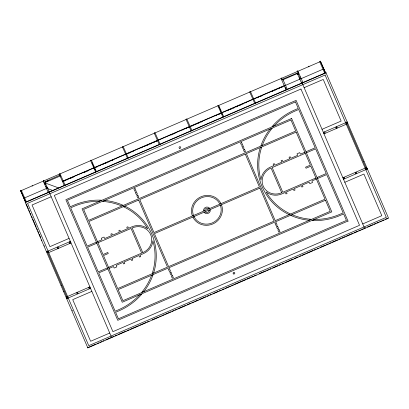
<?xml version="1.0" encoding="UTF-8"?>
<svg xmlns="http://www.w3.org/2000/svg" width="409" height="409" viewBox="0 0 409 409"><rect width="100%" height="100%" fill="white"/><g stroke="black" fill="none" stroke-linecap="round" stroke-linejoin="round"><path stroke-width="0.61" d="M186.069 119.402L186.33 118.958L186.893 119.162L191.954 130.583M45.333 183.999L45.327 183.641L45.593 184.203L45.194 183.912L45.358 183.436M45.327 183.932L45.21 183.953M46.984 187.93L46.836 187.537L47.112 187.542M47.214 187.721L46.846 187.654L47.107 187.475M46.902 187.598L47.142 187.593M47.255 187.874L47.25 188.329L47.25 187.854M48.789 192.025L49.07 191.826L111.683 337.578L111.575 337.333M48.962 191.99L48.865 191.826M66.739 297.231L66.892 296.995L67.332 297.363A0.961 0.603 51.5 0 1 67.485 297.711L67.444 298.11M297.082 71.386L297.287 71.079M297.89 74.065C299.424 76.488 297.491 72.69 298.013 74.269M298.033 73.911L298.273 74.499M299.746 78.262L299.833 77.925L300.078 78.247M299.812 78.334L299.848 77.92M299.925 78.231L300.104 78.477L300.007 78.037M301.76 82.015C301.367 81.958 302.287 83.007 301.719 82.638M301.607 82.48L301.755 82.178M45.445 183.846L45.159 183.815L45.343 183.554M61.14 285.37L61.13 285.426A1.385 0.629 -23.4 0 0 61.14 285.533M298.084 74.31L298.365 74.331L297.982 74.162M298.263 74.172L298.294 74.499L298.181 73.947M25.46 202.153L20.685 190.492M47.715 188.764L47.899 188.411L47.843 188.728M319.726 61.647L320.099 61.278L320.554 61.519L325.615 72.94M320.319 61.519L320.39 61.14L325.4 72.797M301.653 82.465L301.924 82.378L301.637 82.265M297.553 73.666L297.323 73.293M346.76 122.623L346.469 122.593L346.449 123.14A0.961 0.598 81.8 0 0 346.597 123.492L346.914 123.738L347.062 123.349M300.094 78.359C299.613 79.09 300.855 78.605 299.756 78.185M301.724 82.275L301.888 82.567L301.658 82.316M308.8 66.442L309.005 66.156L308.821 66.861M320.16 61.427L320.365 61.125M298.268 74.387L298.043 74.453M72.204 310.293L72.199 310.799M43.359 180.671L43.262 181.253L48.272 192.557M297.215 73.385L297.236 73.825M346.98 123.702L347.026 123.641A0.634 0.603 -23.9 0 0 346.51 122.577L346.438 122.593M283.263 79.919L283.018 79.51M320.416 62.01L320.554 61.519M346.944 123.728L346.975 123.707A0.634 0.603 -23.9 0 1 346.449 122.613M366.29 168.043L366.004 168.012L365.978 168.559A0.961 0.598 81.8 0 0 366.127 168.912L366.51 169.127L366.556 168.549A0.961 0.598 81.8 0 0 366.479 168.329M282.88 79.525L283.069 79.965M21.575 190.461L91.023 160.507M91.601 160.256L122.265 147.036M123.426 146.534L185.916 119.581M186.494 119.336L218.319 105.609M218.897 105.358L280.906 78.615M281.489 78.364L308.856 66.56M309.419 66.319L319.587 61.933M44.832 182.179L45.977 181.683M47.127 181.187L48.85 180.446M282.138 79.832L283.289 79.341M45 182.578L60.496 175.896M94.275 167.854L62.838 181.156L284.638 85.471M24.842 197.798L46.861 188.304M94.857 167.603L125.522 154.377M126.678 153.876L220.993 113.201M222.148 112.705L284.741 85.711M285.538 85.363L299.858 79.188L299.756 78.952M300.82 78.789L322.829 69.285M63.62 181.356L65.379 180.599M66.555 180.093L68.313 179.331M70.077 178.575L73.594 177.056M84.157 172.501L85.921 171.739M87.091 171.233L88.85 170.476M96.483 167.184L97.654 166.678M99.418 165.921L100.588 165.415M102.347 164.653L103.523 164.147M105.282 163.39L107.046 162.629M108.216 162.122L109.98 161.361M111.739 160.604L112.91 160.098M125.236 154.781L126.995 154.024M128.753 153.263L130.517 152.506M131.688 152L133.452 151.238M141.079 147.951L142.25 147.444M144.014 146.683L145.185 146.177M146.949 145.42L148.119 144.914M149.878 144.152L151.642 143.395M152.813 142.889L154.576 142.127M156.335 141.371L157.511 140.865M171.003 135.042L172.179 134.535M173.355 134.029L175.113 133.273M182.741 129.98L183.917 129.474M185.676 128.717L186.847 128.211M188.61 127.45L189.781 126.943M191.545 126.187L193.304 125.425M194.479 124.919L196.238 124.162M197.997 123.4L199.173 122.894M200.931 122.138L202.107 121.631M215.604 115.808L216.775 115.302M217.951 114.796L219.71 114.039M227.338 110.747L228.513 110.241M230.272 109.484L231.448 108.978M233.207 108.216L234.377 107.71M236.141 106.953L237.9 106.192M239.076 105.686L240.835 104.929M242.593 104.167L243.769 103.661M245.528 102.904L246.704 102.398M257.266 97.843L258.437 97.337M260.201 96.575L261.371 96.069M271.934 91.514L273.11 91.008M274.868 90.251L276.044 89.745M277.803 88.983L279.562 88.226M280.738 87.72L282.496 86.959M25.205 202.281L325.937 72.582L326.05 72.828L25.312 202.527L25.205 202.281L87.817 347.875L388.55 218.176L325.937 72.582M51.135 196.775L32.04 205.011L49.944 246.647L69.039 238.411M304.132 87.664L323.228 79.428L341.132 121.064L322.036 129.3M70.343 241.438L46.473 251.734L46.365 251.489M323.34 132.327L347.205 122.035L347.098 121.79M48.717 252.563L70.992 242.956M323.989 133.84L346.265 124.234M67.597 296.469L89.873 286.862M342.87 177.746L365.15 168.14M90.522 288.376L66.657 298.667L66.549 298.422M343.524 179.26L367.389 168.968L367.282 168.723M91.826 291.402L72.73 299.639L90.634 341.275L109.73 333.038M344.823 182.291L363.918 174.055L381.822 215.691L362.727 223.927M347.998 221.034L117.756 320.334L65.864 199.669L296.111 100.369L348.064 221.187M95.859 344.112L87.705 347.63L87.817 347.875M97.02 343.611L98.768 342.86M99.934 342.359L101.677 341.602M102.843 341.101L104.009 340.6M105.752 339.843L110.992 337.583M112.163 337.082L113.917 336.326M115.087 335.82L116.846 335.063M118.017 334.557L126.217 331.019M127.388 330.513L129.147 329.756M130.318 329.25L138.513 325.717M139.684 325.211L146.131 322.435M147.301 321.929L149.055 321.172M151.984 319.91L158.426 317.128M159.597 316.622L161.356 315.866M162.526 315.359L164.285 314.603M165.456 314.097L170.727 311.827M171.898 311.321L173.651 310.564M174.827 310.058L176.581 309.301M177.751 308.795L185.952 305.257M187.123 304.751L190.635 303.238M191.811 302.732L193.564 301.975M194.735 301.469L198.253 299.955M199.423 299.449L205.865 296.668M207.036 296.167L208.794 295.405M209.965 294.904L211.136 294.398M212.89 293.642L218.161 291.366M219.331 290.86L221.09 290.104M222.261 289.598L224.02 288.841M225.19 288.335L230.461 286.06M231.632 285.559L233.391 284.797M234.561 284.296L245.686 279.495M246.857 278.989L250.374 277.476M251.545 276.97L253.299 276.213M254.475 275.707L256.228 274.95M259.158 273.687L265.599 270.906M266.77 270.4L268.529 269.643M269.7 269.137L270.87 268.636M272.629 267.875L277.9 265.605M279.071 265.098L280.825 264.342M281.995 263.836L283.754 263.079M284.925 262.573L293.125 259.035M294.296 258.534L297.808 257.016M298.979 256.509L300.738 255.753M301.908 255.247L305.426 253.733M306.597 253.227L313.038 250.451M314.209 249.945L315.963 249.188M317.139 248.682L318.309 248.176M320.063 247.419L325.334 245.144M326.505 244.638L328.263 243.882M329.434 243.375L331.193 242.619M332.364 242.113L337.635 239.843M338.805 239.337L340.564 238.58M341.735 238.074L345.247 236.555M346.418 236.054L352.86 233.273M354.03 232.767L357.548 231.254M358.719 230.748L360.472 229.991M361.648 229.485L363.402 228.728M365.738 227.721L364.572 228.222L364.68 228.467L302.072 82.879M367.486 226.969L372.722 224.71M373.887 224.204L375.636 223.452M376.796 222.951L378.545 222.199M379.71 221.693L381.454 220.942M382.619 220.441L383.785 219.94M385.529 219.183L387.86 218.181M47.781 252.736L47.955 252.292A0.961 0.603 51.5 0 0 47.797 251.939L47.383 251.581A0.634 0.603 -23.9 0 0 47.776 252.716L47.879 252.706A0.634 0.603 -23.9 0 0 47.413 251.581M366.086 167.966L366.014 167.992A0.634 0.603 -23.9 0 0 366.449 169.121M366.454 169.142L366.525 169.116A0.634 0.603 -23.9 0 0 366.091 167.987M43.538 180.517L43.947 180.666M66.877 297L66.841 297.011A0.634 0.603 -23.9 0 0 67.352 298.125L66.923 297.772M21.064 191.11C20.077 191.156 20.925 189.699 21.406 190.533L26.473 201.954M32.06 185.65L32.551 186.008M297.517 71.054L298.013 71.386L303.023 82.69M45.343 182.757L45.031 183.002M45.292 183.288L45.481 182.838M58.395 187.854L45.317 183.022L47.812 188.651L52.567 190.41M20.92 190.768L20.45 190.497M281.223 78.702L281.326 77.986L281.913 78.298M122.582 147.122L122.506 146.54L123.109 146.448L128.308 158.038M41.892 240.523L41.759 240.38A1.385 1.232 -23 0 1 41.549 239.919M23.947 197.946L25.675 201.99M255.599 103.134L250.538 91.713L249.981 91.504L249.746 92.056L254.807 103.477M223.779 116.862L218.718 105.435L218.155 105.231L217.92 105.783L222.982 117.204M160.129 144.311L155.067 132.889L154.51 132.68L154.275 133.232L159.336 144.653M96.483 171.76L91.422 160.338L90.859 160.129L90.624 160.681L95.686 172.102M65.138 185.277L60.072 173.856L59.515 173.651L59.279 174.198L64.341 185.625M336.489 127.552L336.791 128.094M297.389 71.038L297.568 71.452M285.64 85.599L285.436 85.133L285.64 85.604M62.828 181.131L62.95 181.422M43.436 180.563L43.615 180.977M46.759 188.063L46.882 188.35M319.756 61.861L324.818 73.283M297.808 71.999L298.56 73.692M299.562 75.951L300.063 77.081M301.566 83.047L297.363 73.559L283.043 79.735L287.246 89.223M285.513 87.454L286.29 89.198M281.09 78.538L286.152 89.96M218.82 106.739L219.572 108.431M220.068 109.561L220.819 111.258M221.831 113.533L222.343 114.699M186.095 119.505L191.156 130.931M122.449 146.954L127.511 158.38M92.025 162.767L92.777 164.464M93.278 165.594L94.029 167.286M94.535 168.431L95.307 170.18M48.057 189.203L49.029 191.407M44.607 183.217L45.358 184.914M45.859 186.044L46.611 187.736M20.614 190.875L25.675 202.297M299.782 79.014L299.961 79.423M44.141 182.158L60.154 175.098L60.42 175.712M298.135 72.72L281.97 79.438L282.195 79.954M323.8 69.285L325.298 72.771M346.735 123.135L366.28 168.574M297.548 71.417L297.404 71.079M298.222 72.925L298.365 73.257M47.592 252.148L67.137 297.588M26.212 203.902L28.472 209.147M28.973 210.313L29.724 212.061M30.225 213.227L30.977 214.976M31.478 216.141L32.229 217.89M32.73 219.055L36.237 227.215M36.738 228.38L37.49 230.129M37.996 231.295L38.748 233.043M39.249 234.204L40.752 237.701M57.843 247.726L58.027 248.319M44.371 246.141A0.629 0.598 -23.9 0 1 44.075 245.604M66.897 297.011A0.634 0.603 -23.9 0 1 67.413 298.089M63.973 291.597A0.629 0.598 -23.9 0 1 63.722 291.407M363.852 161.616A0.629 0.598 -23.9 0 1 363.944 161.754M204.699 210.328L203.503 210.747A3.466 3.298 -23.9 0 1 209.577 208.13L208.452 208.713A2.255 2.142 -23.9 0 0 204.699 210.328M209.163 210.287L209.163 210.374A2.255 2.142 -23.9 0 1 205.415 211.99L204.29 212.573A3.466 3.298 -23.9 0 0 210.359 209.955L209.163 210.287M325.109 75.031L27.556 203.355L88.758 345.671L386.306 217.348L325.109 75.031M300.952 89.039L54.315 195.405L112.915 331.663L359.547 225.298L300.952 89.039M295.451 101.907L67.434 200.246L70.236 206.755L73.656 205.282A60.389 57.434 -23.9 0 1 101.498 200.185L98.958 201.279A59.177 56.284 -23.9 0 0 74.111 206.34L70.691 207.818L87.163 246.121L96.151 242.246L96.606 243.304L87.618 247.179L98.232 271.857L107.219 267.982L107.674 269.04L98.687 272.921L115.159 311.223L118.579 309.746A59.177 56.284 -23.9 0 0 139.321 295.15L141.862 294.051A60.389 57.434 -23.9 0 1 119.034 310.809L115.614 312.282L118.411 318.795L346.428 220.456L343.632 213.943L340.211 215.42A60.389 57.434 -23.9 0 1 312.369 220.517L314.91 219.423A59.177 56.284 -23.9 0 0 339.751 214.362L343.177 212.884L326.704 174.582L317.711 178.457L317.256 177.399L326.244 173.523L315.636 148.845L306.643 152.721L306.188 151.662L315.181 147.782L298.708 109.479L295.283 110.951A59.177 56.284 -23.9 0 0 274.541 125.553L272 126.652A60.389 57.434 -23.9 0 1 294.828 109.893L298.248 108.421L295.451 101.907M291.627 118.457L82.066 208.83L122.24 302.246L331.796 211.867L291.627 118.457M290.968 119.995L83.635 209.413L88.39 220.466L295.722 131.049L290.968 119.995M105.031 200.456L102.777 201.427A59.177 56.284 -23.9 0 1 121.534 205.901L123.032 205.257A60.389 57.434 -23.9 0 0 105.031 200.456M272.026 128.436L269.766 129.408A60.389 57.434 -23.9 0 0 260.886 145.803L262.379 145.159A59.177 56.284 -23.9 0 1 272.026 128.436M135.011 188.513L133.896 188.994L134.873 191.264L135.987 190.783L135.011 188.513M241.617 142.536L240.507 143.017L241.484 145.287L242.598 144.806L241.617 142.536M136.442 191.841L135.328 192.322L136.304 194.592L137.419 194.117L136.442 191.841M243.053 145.865L241.939 146.345L242.915 148.615L244.03 148.135L243.053 145.865M137.874 195.175L136.759 195.655L137.736 197.925L138.85 197.445L137.874 195.175M244.485 149.198L243.37 149.679L244.347 151.949L245.461 151.468L244.485 149.198M138.651 200.047L88.845 221.525L103.037 254.531L107.812 252.471L108.267 253.529L103.492 255.589L117.685 288.596L167.491 267.118L138.651 200.047M245.257 154.065L139.76 199.566L153.958 232.568L259.449 187.071L245.257 154.065M296.177 132.107L246.371 153.585L275.216 220.656L325.017 199.178L310.825 166.172L306.05 168.232L305.595 167.174L310.37 165.113L296.177 132.107M125.026 206.187L123.579 206.811A59.177 56.284 -23.9 0 1 147.751 228.789A15.337 14.586 -23.9 0 0 131.954 226.806L128.533 228.278L127.879 226.765L126.77 227.246L127.419 228.759L120.578 231.709L119.924 230.195L118.809 230.676L119.464 232.189L112.618 235.139L111.969 233.626L110.854 234.106L111.509 235.62L104.663 238.575L104.014 237.056L101.309 238.227L101.959 239.74L97.741 241.555L98.196 242.619L131.054 228.447L141.667 253.125L108.809 267.297L109.264 268.355L113.482 266.535L114.137 268.053L116.841 266.883L116.187 265.369L123.032 262.42L123.682 263.933L124.796 263.452L124.142 261.939L130.987 258.989L131.637 260.502L132.751 260.022L132.102 258.508L138.942 255.559L139.592 257.072L140.706 256.591L140.057 255.078L143.477 253.6A15.337 14.586 -23.9 0 0 152.889 240.743A59.177 56.284 -23.9 0 1 152.23 273.427L153.677 272.803A60.389 57.434 -23.9 0 0 125.026 206.187M261.632 147.276L260.19 147.9A60.389 57.434 -23.9 0 0 288.836 214.515L290.283 213.892A59.177 56.284 -23.9 0 1 266.116 191.913A15.337 14.586 -23.9 0 0 281.908 193.897L285.334 192.424L285.983 193.938L287.098 193.457L286.443 191.944L293.289 188.994L293.938 190.507L295.053 190.027L294.403 188.513L301.244 185.563L301.893 187.077L303.008 186.596L302.358 185.083L309.199 182.128L309.848 183.646L312.553 182.475L311.903 180.962L316.121 179.142L315.666 178.084L282.808 192.256L272.195 167.578L305.053 153.406L304.598 152.347L300.38 154.167L299.731 152.649L297.026 153.82L297.675 155.333L290.835 158.283L290.18 156.77L289.066 157.25L289.72 158.764L282.875 161.713L282.225 160.2L281.111 160.681L281.765 162.194L274.92 165.144L274.27 163.631L273.156 164.111L273.805 165.625L270.385 167.102A15.337 14.586 -23.9 0 0 260.973 179.96A59.177 56.284 -23.9 0 1 261.632 147.276M193.442 215.272L192.327 215.753L192.077 215.068A15.598 14.831 -23.9 0 1 201.07 196.724A15.598 14.831 -23.9 0 1 220.563 202.782L220.886 203.437L219.771 203.917L219.5 203.375A14.381 13.681 -23.9 0 0 201.53 197.787A14.381 13.681 -23.9 0 0 193.232 214.705L193.442 215.272M259.909 188.13L154.413 233.631L168.605 266.637L274.102 221.136L259.909 188.13M194.091 216.785L192.976 217.266L193.304 217.915A15.598 14.831 -23.9 0 0 212.792 223.979A15.598 14.831 -23.9 0 0 221.785 205.635L221.535 204.95L220.42 205.43L220.63 205.998A14.381 13.681 -23.9 0 1 212.337 222.915A14.381 13.681 -23.9 0 1 194.362 217.327L194.091 216.785M325.472 200.236L118.145 289.654L122.894 300.707L330.227 211.289L325.472 200.236M152.981 274.899L151.483 275.543A59.177 56.284 -23.9 0 1 141.836 292.266L144.096 291.295A60.389 57.434 -23.9 0 0 152.981 274.899M292.328 214.802L290.835 215.446A60.389 57.434 -23.9 0 0 308.831 220.246L311.091 219.275A59.177 56.284 -23.9 0 1 292.328 214.802M169.515 268.754L168.401 269.234L169.377 271.504L170.492 271.024L169.515 268.754M276.126 222.777L275.012 223.258L275.988 225.528L277.103 225.047L276.126 222.777M170.947 272.087L169.837 272.568L170.814 274.838L171.923 274.357L170.947 272.087M277.558 226.105L276.443 226.586L277.42 228.861L278.534 228.38L277.558 226.105M172.383 275.415L171.269 275.896L172.245 278.166L173.36 277.685L172.383 275.415M278.989 229.439L277.875 229.919L278.851 232.189L279.966 231.709L278.989 229.439M281.694 192.736L271.08 168.058A14.121 13.431 -23.9 0 0 263.181 186.095A14.121 13.431 -23.9 0 0 281.694 192.736M142.782 252.644L132.173 227.966A14.121 13.431 -23.9 0 1 150.681 234.608A14.121 13.431 -23.9 0 1 142.782 252.644M233.836 274.01A0.864 0.823 -23.9 0 0 234.746 272.839A0.864 0.823 -23.9 0 0 233.273 272.701A0.864 0.823 -23.9 0 0 233.836 274.01M179.796 148.344A0.864 0.823 -23.9 0 0 180.706 147.179A0.864 0.823 -23.9 0 0 179.234 147.036A0.864 0.823 -23.9 0 0 179.796 148.344M89.367 288.601A0.695 0.66 -23.9 0 0 90.092 287.66A0.695 0.66 -23.9 0 0 88.917 287.547A0.695 0.66 -23.9 0 0 89.367 288.601M69.832 243.176A0.695 0.66 -23.9 0 0 70.563 242.24A0.695 0.66 -23.9 0 0 69.382 242.128A0.695 0.66 -23.9 0 0 69.832 243.176M57.725 248.324A0.629 0.598 -23.9 0 0 58.431 247.506A0.629 0.598 -23.9 0 0 57.367 247.353A0.629 0.598 -23.9 0 0 57.725 248.324M77.235 293.739A0.629 0.598 -23.9 0 0 77.971 292.951A0.629 0.598 -23.9 0 0 76.918 292.757A0.629 0.598 -23.9 0 0 77.235 293.739M343.846 178.845A0.695 0.66 -23.9 0 0 344.572 177.91A0.695 0.66 -23.9 0 0 343.391 177.797A0.695 0.66 -23.9 0 0 343.846 178.845M324.311 133.426A0.695 0.66 -23.9 0 0 325.043 132.49A0.695 0.66 -23.9 0 0 323.862 132.378A0.695 0.66 -23.9 0 0 324.311 133.426M336.346 128.145A0.629 0.598 -23.9 0 0 337.088 127.357A0.629 0.598 -23.9 0 0 336.034 127.158A0.629 0.598 -23.9 0 0 336.346 128.145M355.912 173.569A0.629 0.598 -23.9 0 0 356.607 172.751A0.629 0.598 -23.9 0 0 355.549 172.603A0.629 0.598 -23.9 0 0 355.912 173.569"/></g></svg>
